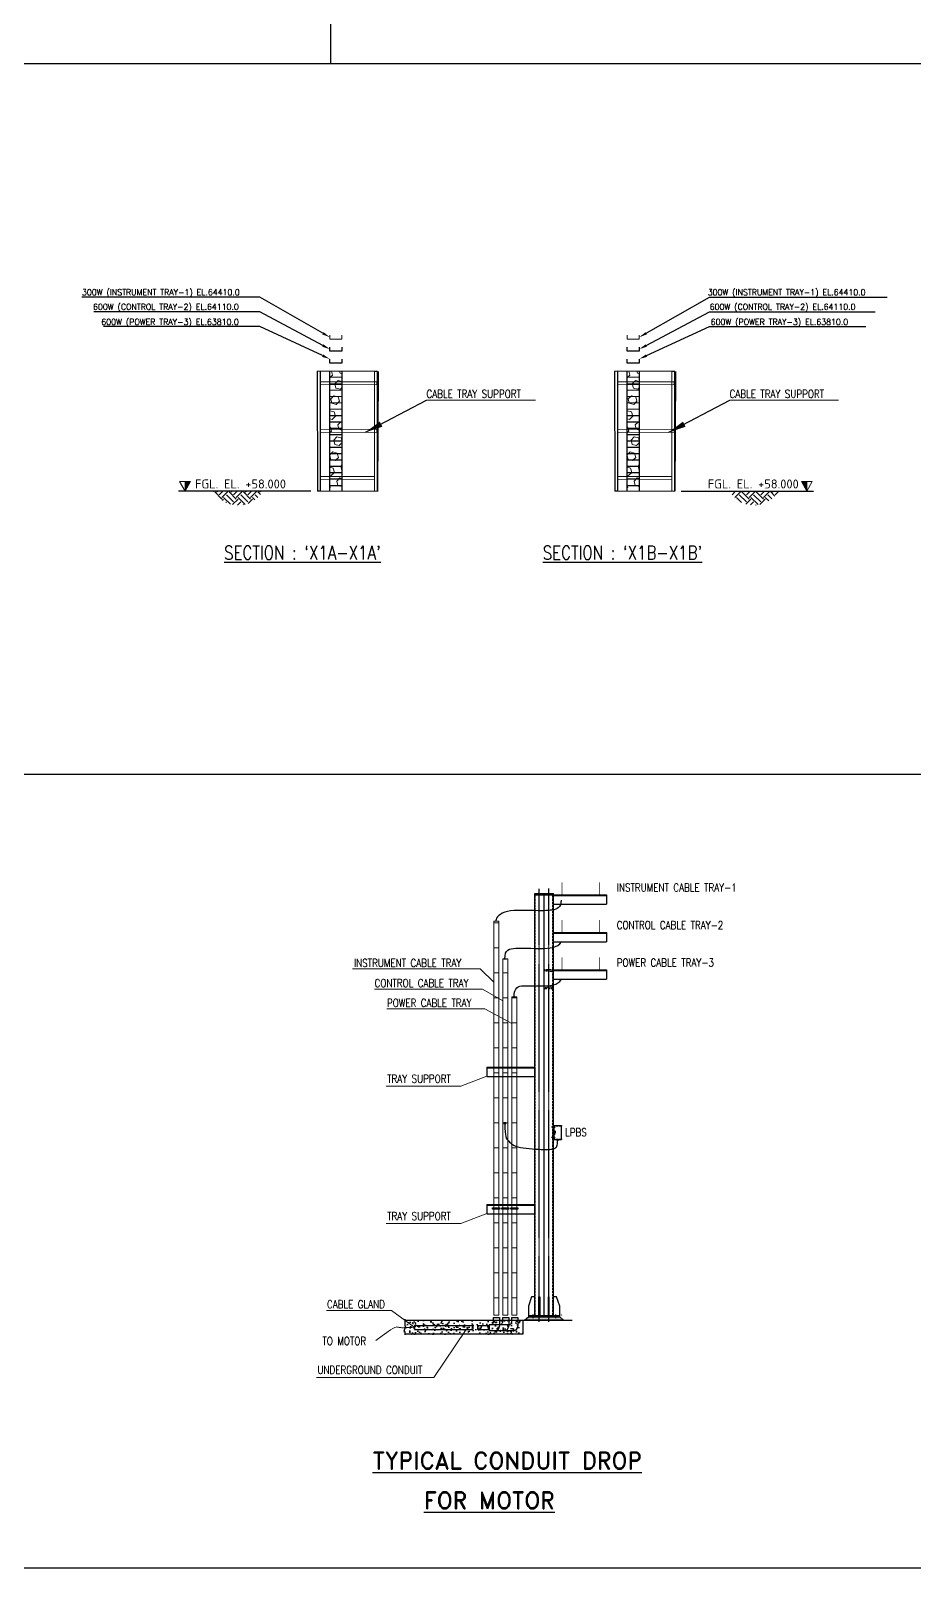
# Model space of a CAD drawing. Header units: inches. Extents: x 8618018 to 8935006, y 2431589 to 2567223.
# Drawn here: x 8889485 to 8911550, y 2453564 to 2491979 of the extents above; entities that cross this region are included whole.
import ezdxf
from ezdxf import colors
from ezdxf.entities.mleader import LeaderData, LeaderLine
from ezdxf.enums import TextEntityAlignment as Align
from ezdxf.math import Vec2, Vec3

# ---------------------------------------------------------------- set-up
doc = ezdxf.new("R2010")
doc.units = ezdxf.units.IN
doc.header["$MEASUREMENT"] = 0
doc.linetypes.add('HIDDEN', pattern=[0.375, 0.25, -0.125])
doc.linetypes.add('MITTE', pattern=[2, 1.25, -0.25, 0.25, -0.25])
for name, color, linetype in [('CCT', 4, 'Continuous'), ('Civil', 252, 'Continuous'), ('COL', 252, 'Continuous'), ('conduit', 1, 'Continuous'), ('ELECT-CABLE-TRENCH', 230, 'Continuous'), ('Insert Plate', 3, 'Continuous'), ('PS_Dim', 252, 'Continuous'), ('PS_Hidden', 252, 'HIDDEN'), ('PS_Mid', 5, 'MITTE'), ('PS_Pos', 252, 'Continuous'), ('PS_Solid', 252, 'Continuous'), ('STR', 252, 'Continuous'), ('STRUCTURE', 252, 'Continuous'), ('TEXT', 252, 'Continuous'), ('TEXT1', 252, 'Continuous')]:
    doc.layers.add(name, color=color, linetype=linetype)
for name, color, linetype, lineweight in [('DIM', 252, 'Continuous', 13), ('ICT', 6, 'Continuous', 13), ('PCT', 2, 'Continuous', 15)]:
    doc.layers.add(name, color=color, linetype=linetype, lineweight=lineweight)
doc.styles.add('ISOCPEUR', font='isocpeur.ttf')
doc.styles.add('r-30', font='romans.shx')
doc.styles.add('ROMANS', font='ROMANS.shx', dxfattribs={"width": 0.8})
doc.styles.add('RS1', font='ROMANS.shx', dxfattribs={"width": 0.8})
doc.styles.get("Standard").update_dxf_attribs({"font": 'arial.ttf'})
doc.styles.add('TIT', font='romand.shx')
doc.dimstyles.new('DIM', dxfattribs={"dimscale": 175, "dimtxt": 2.5, "dimasz": 2.5, "dimexe": 0.875, "dimexo": 0.875, "dimgap": 1, "dimtad": 1, "dimdec": 0, "dimzin": 9, "dimdsep": 46, "dimtxsty": 'ISOCPEUR', "dimblk": 'OBLIQUE', "dimcen": 0.09, "dimclrd": 256, "dimclre": 256, "dimclrt": 252, "dimadec": 0, "dimazin": 0, "dimtfac": 1, "dimtdec": 0, "dimtmove": 0, "dimatfit": 3, "dimfxl": 1, "dimtfill": 1, "dimtolj": 1, "dimtzin": 0, "dimarcsym": 0})
pattern_1 = [(0, (9205886.8, 2546502.3), (4e-14, 158.75), [])]
pattern_2 = [(0, (9213313.7, 2546502.3), (4e-14, 158.75), [])]

# ---------------------------------------------------------------- blocks, each defined once
blk = doc.blocks.new('*X57', base_point=(-112, 1083, -37))
at = {"layer": 'PS_Solid', "color": 7, "linetype": 'Continuous'}
for p, q in [((-112, 1083), (312, 1083)), ((-112, 1077), (312, 1077)), ((-112, 1008), (312, 1008)), ((312, 1083), (312, 1077)), ((312, 1077), (312, 1008))]:
    blk.add_line(p, q, dxfattribs=at)
blk = doc.blocks.new('*X58', base_point=(-112, 1383, -37))
at = {"layer": 'PS_Solid', "color": 7, "linetype": 'Continuous'}
for p, q in [((-112, 1383), (312, 1383)), ((-112, 1377), (312, 1377)), ((312, 1383), (312, 1377)), ((312, 1377), (312, 1308)), ((-112, 1308), (312, 1308))]:
    blk.add_line(p, q, dxfattribs=at)
blk = doc.blocks.new('*X59', base_point=(-112, 1683, -37))
at = {"layer": 'PS_Solid', "color": 7, "linetype": 'Continuous'}
for p, q in [((-112, 1683), (312, 1683)), ((-112, 1677), (312, 1677)), ((-112, 1608), (312, 1608)), ((312, 1683), (312, 1677)), ((312, 1677), (312, 1608))]:
    blk.add_line(p, q, dxfattribs=at)
blk = doc.blocks.new('*X60', base_point=(-150, -1608, 100))
at = {"layer": 'PS_Solid', "color": 7, "linetype": 'Continuous'}
for p, q in [((-147, -1533), (-153, -1533)), ((-153, -1608), (-153, -1533)), ((-147, -1608), (-147, -1533)), ((-147, -1608), (-153, -1608)), ((-153, -1682), (-153, -1608)), ((-147, -1682), (-153, -1682)), ((-147, -1682), (-147, -1608))]:
    blk.add_line(p, q, dxfattribs=at)
blk = doc.blocks.new('*X61', base_point=(-112, -1682, 0))
at = {"layer": 'PS_Hidden', "color": 2, "linetype": 'HIDDEN'}
blk.add_line((-118, -1682), (-118, 1683), dxfattribs=at)
at = {"layer": 'PS_Mid', "color": 5, "linetype": 'MITTE'}
blk.add_line((-150, -1732), (-150, 1733), dxfattribs=at)
at = {"layer": 'PS_Solid', "color": 7, "linetype": 'Continuous'}
for p, q in [((-187, 1683), (-112, 1683)), ((-187, -1682), (-187, 1683)), ((-112, -161), (-112, 1683)), ((-112, -1682), (-112, -275))]:
    blk.add_line(p, q, dxfattribs=at)
blk = doc.blocks.new('*X62', base_point=(-187, 1693, 0))
at = {"layer": 'PS_Solid', "color": 7, "linetype": 'Continuous'}
for p, q in [((-262, 1693), (-112, 1693)), ((-262, 1683), (-262, 1693)), ((-262, 1683), (-112, 1683)), ((-112, 1683), (-112, 1693))]:
    blk.add_line(p, q, dxfattribs=at)
blk = doc.blocks.new('*X63', base_point=(-112, 1082, -75))
at = {"layer": 'PS_Hidden', "color": 2, "linetype": 'HIDDEN'}
for p, q in [((-112, 1082), (-187, 1082)), ((-185, 1077), (-127, 1071)), ((-187, 932), (-112, 932)), ((-127, 944), (-185, 938))]:
    blk.add_line(p, q, dxfattribs=at)
for centre, radius, start, end in [((-185, 1079), 2.4, 180, 264.2894), ((-128, 1061), 10, 0, 84.2894), ((-185, 936), 2.4, 95.7106, 180), ((-128, 954), 10, 275.7106, 360)]:
    blk.add_arc(centre, radius, start, end, dxfattribs=at)
blk = doc.blocks.new('*X64', base_point=(-287, -1608, 0))
at = {"layer": 'PS_Solid', "color": 7, "linetype": 'Continuous'}
for p, q in [((-287, -1533), (-312, -1608)), ((-262, -1533), (-287, -1533)), ((-312, -1608), (-312, -1682))]:
    blk.add_line(p, q, dxfattribs=at)
blk = doc.blocks.new('*X65', base_point=(-112, -218, 125))
at = {"layer": 'PS_Hidden', "color": 2, "linetype": 'HIDDEN'}
for p, q in [((-118, -173), (-112, -173)), ((-118, -179), (-112, -179)), ((-118, -256), (-112, -256)), ((-118, -262), (-112, -262))]:
    blk.add_line(p, q, dxfattribs=at)
at = {"layer": 'PS_Solid', "color": 7, "linetype": 'Continuous'}
for p, q in [((-118, -168), (-118, -268)), ((-118, -168), (-112, -168)), ((-112, -168), (-112, -268)), ((-118, -268), (-112, -268))]:
    blk.add_line(p, q, dxfattribs=at)
blk = doc.blocks.new('*X66', base_point=(-187, -1682, -125))
at = {"layer": 'PS_Hidden', "color": 2, "linetype": 'HIDDEN'}
for p, q in [((-287, -1692), (-287, -1682)), ((-268, -1692), (-268, -1682)), ((-107, -1692), (-107, -1682)), ((-88, -1692), (-88, -1682))]:
    blk.add_line(p, q, dxfattribs=at)
at = {"layer": 'PS_Solid', "color": 7, "linetype": 'Continuous'}
for p, q in [((-312, -1682), (-312, -1692)), ((-62, -1682), (-312, -1682)), ((-312, -1692), (-62, -1692)), ((-62, -1692), (-62, -1682))]:
    blk.add_line(p, q, dxfattribs=at)
blk = doc.blocks.new('*X67', base_point=(-87, -1608, 0))
at = {"layer": 'PS_Solid', "color": 7, "linetype": 'Continuous'}
for p, q in [((-87, -1533), (-112, -1533)), ((-62, -1608), (-87, -1533)), ((-62, -1682), (-62, -1608))]:
    blk.add_line(p, q, dxfattribs=at)
blk = doc.blocks.new('*X68', base_point=(-225, -1608, 100))
at = {"layer": 'PS_Solid', "color": 7, "linetype": 'Continuous'}
for p, q in [((-228, -1608), (-228, -1533)), ((-228, -1533), (-222, -1533)), ((-222, -1533), (-222, -1608)), ((-228, -1608), (-222, -1608)), ((-228, -1682), (-228, -1608)), ((-228, -1682), (-222, -1682)), ((-222, -1608), (-222, -1682))]:
    blk.add_line(p, q, dxfattribs=at)
blk = doc.blocks.new('*X69', base_point=(-108, -218, 125))
at = {"layer": 'PS_Hidden', "color": 2, "linetype": 'HIDDEN'}
for p, q in [((-108, -173), (-112, -173)), ((-108, -179), (-112, -179)), ((-108, -256), (-112, -256)), ((-108, -262), (-112, -262))]:
    blk.add_line(p, q, dxfattribs=at)
at = {"layer": 'PS_Solid', "color": 7, "linetype": 'Continuous'}
for p, q in [((-112, -161), (-108, -161)), ((-112, -167), (-112, -161)), ((-112, -168), (-112, -167)), ((-108, -167), (-108, -161)), ((-108, -167), (-108, -269)), ((-112, -269), (-112, -268)), ((-112, -275), (-112, -269)), ((-112, -275), (-108, -275)), ((-108, -275), (-108, -269))]:
    blk.add_line(p, q, dxfattribs=at)
blk = doc.blocks.new('*X70', base_point=(-262, -1682, 0))
at = {"layer": 'PS_Hidden', "color": 2, "linetype": 'HIDDEN'}
blk.add_line((-257, -1682), (-257, 1682), dxfattribs=at)
at = {"layer": 'PS_Mid', "color": 5, "linetype": 'MITTE'}
blk.add_line((-225, -1732), (-225, 1732), dxfattribs=at)
at = {"layer": 'PS_Solid', "color": 7, "linetype": 'Continuous'}
for p, q in [((-262, 1682), (-187, 1682)), ((-262, -1682), (-262, 1682)), ((-187, -1682), (-187, 1682))]:
    blk.add_line(p, q, dxfattribs=at)
blk = doc.blocks.new('*X71')
at = {"layer": 'PS_Hidden', "color": 2, "linetype": 'HIDDEN'}
for p, q in [((-108, -164), (-48, -164)), ((-108, -205), (-98, -205)), ((-108, -208), (-98, -208)), ((-108, -228), (-98, -228)), ((-108, -230), (-98, -230)), ((-98, -208), (-98, -205)), ((-98, -208), (-98, -227)), ((-98, -230), (-98, -227)), ((-108, -272), (-48, -272))]:
    blk.add_line(p, q, dxfattribs=at)
at = {"layer": 'PS_Mid', "color": 5, "linetype": 'MITTE'}
for p, q in [((-102, -176), (-128, -176)), ((-102, -176), (-128, -176)), ((-122, -176), (-98, -176)), ((-122, -176), (-98, -176)), ((-102, -259), (-128, -259)), ((-102, -259), (-128, -259)), ((-122, -259), (-98, -259)), ((-122, -259), (-98, -259)), ((-277, -1672), (-277, -1702)), ((-277, -1672), (-277, -1702)), ((-97, -1672), (-97, -1702)), ((-97, -1672), (-97, -1702))]:
    blk.add_line(p, q, dxfattribs=at)
at = {"layer": 'PS_Solid', "color": 7, "linetype": 'Continuous'}
for p, q in [((-108, -161), (-48, -161)), ((-108, -161), (-108, -167)), ((-108, -269), (-108, -167)), ((-48, -161), (-48, -167)), ((-48, -269), (-48, -167)), ((-108, -269), (-108, -275)), ((-108, -275), (-48, -275)), ((-48, -269), (-48, -275))]:
    blk.add_line(p, q, dxfattribs=at)
blk = doc.blocks.new('_Oblique')
at = {"color": 0, "linetype": 'ByBlock', "lineweight": -2}
blk.add_line((-0.5, -0.5), (0.5, 0.5), dxfattribs=at)
blk = doc.blocks.new('LVL')
at = {"layer": 'DIM'}
blk.add_line((0, 0), (0, 106), dxfattribs=at)
blk.add_lwpolyline([(61, 106), (-61, 106), (0, 0)], close=True, dxfattribs=at)
at = {"layer": 'TEXT', "color": 13}
blk.add_solid([(0, 106), (0, 0), (0, 106), (61, 106)], dxfattribs=at)
at = {"layer": 'COL', "style": 'ROMANS'}
blk.add_attdef('LVL', (62, 103), '', height=60, dxfattribs=at)

msp = doc.modelspace()

# ---------------------------------------------------------------- hatches: boundary and pattern name
at = {"layer": 'CCT', "linetype": 'Continuous', "ltscale": 0.5}
h = msp.add_hatch(dxfattribs=at)
h.set_pattern_fill('ANSI31', color=256, scale=50, angle=315, style=0)
h.set_pattern_definition(pattern_1)
h.paths.add_polyline_path([(8897255.4, 2480477.2), (8897255.4, 2482477.2), (8896955.4, 2482477.2), (8896955.4, 2480477.2)])
h = msp.add_hatch(dxfattribs=at)
h.set_pattern_fill('ANSI31', color=256, scale=50, angle=315, style=0)
h.set_pattern_definition(pattern_2)
h.paths.add_polyline_path([(8904682.3, 2480477.2), (8904682.3, 2482477.2), (8904382.3, 2482477.2), (8904382.3, 2480477.2)])
at = {"layer": 'CCT', "lineweight": 0}
h = msp.add_hatch(dxfattribs=at)
h.set_pattern_fill('ANSI31', color=4, scale=5000, angle=135, style=0)
h.set_pattern_definition([(180, (64839165.74, -22317181.7), (-1e-13, -625), [])])
h.paths.add_polyline_path([(8901398.5, 2468792.5), (8901273.5, 2468792.5), (8901273.5, 2460139.3), (8901398.5, 2460139.3)])
at = {"layer": 'Civil', "linetype": 'ByBlock'}
h = msp.add_hatch(dxfattribs=at)
h.set_pattern_fill('EARTH', color=1, scale=40, angle=45, style=0)
h.set_pattern_definition([(45, (8708905.3, 2098120.2), (2e-14, 359.21024), [254, -254]), (45, (8708837.96, 2098187.55), (2e-14, 359.21024), [254, -254]), (45, (8708770.6, 2098254.9), (2e-14, 359.21024), [254, -254]), (135, (8708770.6, 2098299.8), (-359.21024, 2e-14), [254, -254]), (135, (8708837.96, 2098367.15), (-359.21024, 2e-14), [254, -254]), (135, (8708905.3, 2098434.5), (-359.21024, 2e-14), [254, -254])])
edge = h.paths.add_edge_path()
edge.add_line((8895283, 2480477.2), (8894047.6, 2480477.2))
edge.add_arc((8894665.3, 2480843.6), 718.2, 210.67853, 329.32147)
h = msp.add_hatch(dxfattribs=at)
h.set_pattern_fill('EARTH', color=1, scale=40, angle=45, style=0)
h.set_pattern_definition([(45, (8716326.18, 2098120.2), (2e-14, 359.21024), [254, -254]), (45, (8716258.83, 2098187.55), (2e-14, 359.21024), [254, -254]), (45, (8716191.47, 2098254.9), (2e-14, 359.21024), [254, -254]), (135, (8716191.47, 2098299.8), (-359.21024, 2e-14), [254, -254]), (135, (8716258.83, 2098367.15), (-359.21024, 2e-14), [254, -254]), (135, (8716326.18, 2098434.5), (-359.21024, 2e-14), [254, -254])])
edge = h.paths.add_edge_path()
edge.add_line((8906924.9, 2480477.2), (8908160.3, 2480477.2))
edge.add_arc((8907542.6, 2480843.6), 718.2, 210.67853, 329.32147, ccw=False)
at = {"layer": 'ELECT-CABLE-TRENCH'}
h = msp.add_hatch(dxfattribs=at)
h.set_pattern_fill('AR-CONC', color=252, scale=1.5, style=0)
h.set_pattern_definition([(50, (22386.25, 792.9), (273.2770035, -23.9086283), [28.575, -314.325]), (355, (22386.25, 792.9), (-52.865132, 286.585268), [22.86, -251.460876]), (100.4514447, (22409.02, 790.9), (220.411871, 262.676628), [24.285013, -267.135367]), (46.1842, (22386.25, 869.1), (406.618561, -63.063492), [42.8625, -471.4875]), (96.6355576, (22420.13, 863.84), (356.106201, 371.139187), [36.427535, -400.703412]), (351.184151, (22386.25, 869.1), (356.106201, 371.139187), [34.28995, -377.189598]), (21, (22424.35, 850.04), (227.421587, -153.3977973), [28.575, -314.325]), (326, (22424.35, 850.04), (92.7030425, 276.281949), [22.86, -251.46]), (71.451445, (22443.3, 837.26), (320.124629, 122.884153), [24.285013, -267.134906]), (37.5, (22386.25, 792.895), (4.6329049, 126.8325583), [0, -248.412, 0, -255.27, 0, -252.4125]), (7.5, (22386.25, 792.9), (100.2294938, 150.2708622), [0, -145.542, 0, -242.697, 0, -96.2025]), (327.5, (22301.28, 792.9), (203.3858928, -8.593116), [0, -95.25, 0, -297.18, 0, -394.335]), (317.5, (22263.18, 792.9), (222.193772, 38.1397365), [0, -123.825, 0, -197.358, 0, -280.035])])
edge = h.paths.add_edge_path()
edge.add_line((8901771.4, 2459763.8), (8898824.3, 2459763.8))
edge.add_line((8898824.3, 2459763.8), (8898824.3, 2459409.2))
edge.add_line((8898824.3, 2459409.2), (8901771.4, 2459409.2))
edge.add_arc((8901887.3, 2459586.5), 211.8, 123.18643, 236.81357, ccw=False)
at = {"layer": 'ICT'}
h = msp.add_hatch(dxfattribs=at)
h.set_pattern_fill('HEX', color=256, scale=900, angle=45, style=0)
h.set_pattern_definition([(45, (7650590.6, 2724459.4), (-137.783798, 137.783798), [112.5, -225]), (165, (7650590.6, 2724459.4), (-50.43237, -188.216168), [112.5, -225]), (105, (7650670.15, 2724538.95), (-188.216168, -50.43237), [112.5, -225])])
h.paths.add_polyline_path([(8897255.4, 2480477.2), (8897255.4, 2483477.2), (8896955.4, 2483477.2), (8896955.7, 2480477.2)])
h = msp.add_hatch(dxfattribs=at)
h.set_pattern_fill('HEX', color=256, scale=900, angle=45, style=0)
h.set_pattern_definition([(45, (7658017.5, 2724459.4), (-137.783798, 137.783798), [112.5, -225]), (165, (7658017.5, 2724459.4), (-50.43237, -188.216168), [112.5, -225]), (105, (7658097.05, 2724538.95), (-188.216168, -50.43237), [112.5, -225])])
h.paths.add_polyline_path([(8904682.3, 2480477.2), (8904682.3, 2483477.2), (8904382.3, 2483477.2), (8904382.6, 2480477.2)])
at = {"layer": 'ICT', "lineweight": 0}
h = msp.add_hatch(dxfattribs=at)
h.set_pattern_fill('ANSI31', color=6, scale=5000, angle=135, style=0)
h.set_pattern_definition([(180, (64838938.7, -22317181.7), (-1e-13, -625), [])])
h.paths.add_polyline_path([(8901171.4, 2469730), (8901046.4, 2469730), (8901046.4, 2460139.3), (8901171.4, 2460139.3)])
at = {"layer": 'PCT', "ltscale": 0.5}
h = msp.add_hatch(dxfattribs=at)
h.set_pattern_fill('ANSI31', color=256, scale=50, angle=315, style=0)
h.set_pattern_definition(pattern_1)
h.paths.add_polyline_path([(8897255.4, 2480477.2), (8897255.4, 2483477.2), (8896955.4, 2483477.2), (8896955.4, 2480477.2)])
h = msp.add_hatch(dxfattribs=at)
h.set_pattern_fill('ANSI31', color=256, scale=50, angle=315, style=0)
h.set_pattern_definition(pattern_2)
h.paths.add_polyline_path([(8904682.3, 2480477.2), (8904682.3, 2483477.2), (8904382.3, 2483477.2), (8904382.3, 2480477.2)])
at = {"layer": 'PCT'}
h = msp.add_hatch(dxfattribs=at)
h.set_pattern_fill('ANSI31', color=256, scale=5000, angle=135, style=0)
h.set_pattern_definition([(180, (64839392.8, -22317181.7), (-1e-13, -625), [])])
h.paths.add_polyline_path([(8901625.5, 2467839.7), (8901500.5, 2467839.7), (8901500.5, 2460139.3), (8901625.5, 2460139.3)])
at = {"layer": 'PS_Dim', "ltscale": 0.5}
h = msp.add_hatch(color=8, dxfattribs=at)
h.dxf.hatch_style = 1
h.paths.add_polyline_path([(8902793.2, 2459763.8), (8902695.6, 2459842.7), (8901914.3, 2459842.7), (8901816.7, 2459763.8)])

# ---------------------------------------------------------------- linework, layer by layer
for p, q in [((8896967.8, 2511476.7), (8896967.8, 2491153.9)), ((8934161.6, 2491153.9, 34), (8793889.1, 2491153.9, 34)), ((8934161.6, 2473396.3, 34), (8867534.3, 2473396.3)), ((8934161.6, 2453563.9, 11.2), (8867534.3, 2453563.9))]:
    msp.add_line(p, q)
at = {"color": 240, "ltscale": 0.5}
for p, q in [((8896477.8, 2480477.2, 34), (8894565.4, 2480477.2, 34)), ((8905730.1, 2480477.2, 34), (8907642.5, 2480477.2, 34)), ((8905730.1, 2480477.2, 34), (8907642.5, 2480477.2, 34))]:
    msp.add_line(p, q, dxfattribs=at)
at = {"color": 7}
for p, q in [((8898824.3, 2459787.2, -34), (8898824.3, 2459617.4, -34)), ((8898824.3, 2459763.8, -34), (8901771.4, 2459763.8, -34)), ((8901771.4, 2459763.8, -34), (8901771.4, 2459685.3, -34)), ((8898847.6, 2459617.4, -34), (8898800.9, 2459481, -34)), ((8898800.9, 2459481, -34), (8898824.3, 2459481, -34)), ((8898824.3, 2459617.4, -34), (8898847.6, 2459617.4, -34)), ((8898824.3, 2459481, -34), (8898824.3, 2459392.6, -34)), ((8901771.4, 2459409.2, -34), (8898824.3, 2459409.2, -34)), ((8901771.4, 2459685.3, -34), (8901771.4, 2459409.2, -34)), ((8901771.4, 2459685.3, -34), (8901771.4, 2459685.3, -34))]:
    msp.add_line(p, q, dxfattribs=at)
at = {"linetype": 'Continuous', "extrusion": (1, 0, 0), "elevation": 8902305}
msp.add_lwpolyline([(2459858.4, -34), (2459858.4, -34)], dxfattribs=at)
at = {"layer": 'CCT', "linetype": 'Continuous', "ltscale": 0.5}
for p, q in [((8896955.4, 2480477.2, 34), (8896955.4, 2483477.2, 34)), ((8904382.3, 2480477.2, 34), (8904382.3, 2483477.2, 34))]:
    msp.add_line(p, q, dxfattribs=at)
at = {"layer": 'CCT'}
for p, q in [((8897255.4, 2483477.2, 34), (8897255.4, 2480477.2, 34)), ((8904682.3, 2483477.2, 34), (8904682.3, 2480477.2, 34))]:
    msp.add_line(p, q, dxfattribs=at)
at = {"layer": 'CCT', "color": 4, "lineweight": 0}
for p, q in [((8901273.5, 2459890, -34), (8901273.5, 2468792.5, -34)), ((8901398.5, 2459890, -34), (8901398.5, 2468792.5, -34)), ((8898068.7, 2468033.4, -34), (8900765.4, 2468033.4, -34)), ((8901273.5, 2467743.3, -34), (8900770, 2468032.2, -34))]:
    msp.add_line(p, q, dxfattribs=at)
at = {"layer": 'CCT', "color": 4, "lineweight": 30, "ltscale": 0.5, "elevation": 34}
for points in [[(8897255.4, 2484072.2), (8897255.4, 2483972.2), (8896955.4, 2483972.2), (8896955.4, 2484072.2)], [(8904682.3, 2484072.2), (8904682.3, 2483972.2), (8904382.3, 2483972.2), (8904382.3, 2484072.2)]]:
    msp.add_lwpolyline(points, dxfattribs=at)
at = {"layer": 'CCT', "color": 4, "lineweight": 0, "const_width": 15.6, "elevation": -34}
msp.add_lwpolyline([(8902753.8, 2469764.6), (8902753.8, 2469452.1), (8903691.3, 2469452.1), (8903691.3, 2469764.6)], dxfattribs=at)
at = {"layer": 'CCT', "color": 4, "lineweight": 0, "elevation": -34}
for points in [[(8901273.5, 2468792.5), (8901398.5, 2468792.5)], [(8901273.5, 2459890), (8901398.5, 2459890)]]:
    msp.add_lwpolyline(points, dxfattribs=at)
at = {"layer": 'CCT', "color": 4, "lineweight": 0}
msp.add_arc((8900707.6, 2468528.1, -34), 9.38, 45.42385, 90, dxfattribs=at)
at = {"layer": 'CCT', "lineweight": 0}
for centre in [(8900765.4, 2468024.1, -34), (8900823.1, 2467529.4, -34)]:
    msp.add_arc(centre, 9.38, 60.15228, 90, dxfattribs=at)
at = {"layer": 'Civil'}
for p, q in [((8896477.8, 2480477.2, 34), (8893176.3, 2480477.2, 34)), ((8905730.1, 2480477.2, 34), (8909031.6, 2480477.2, 34))]:
    msp.add_line(p, q, dxfattribs=at)
at = {"layer": 'conduit'}
for p, q in [((8901037.8, 2459826.7, -34), (8901037.8, 2459704.3, -34)), ((8901037.8, 2459826.7, -34), (8901194, 2459826.7, -34)), ((8901194, 2459826.7, -34), (8901194, 2459610.6, -34)), ((8901264.8, 2459826.7, -34), (8901264.8, 2459704.3, -34)), ((8901264.8, 2459826.7, -34), (8901421.1, 2459826.7, -34)), ((8901421.1, 2459826.7, -34), (8901421.1, 2459610.6, -34)), ((8901491.9, 2459826.7, -34), (8901491.9, 2459704.3, -34)), ((8901491.9, 2459826.7, -34), (8901648.1, 2459826.7, -34)), ((8901648.1, 2459826.7, -34), (8901648.1, 2459610.6, -34)), ((8899066.6, 2459626.2, -34), (8900525.8, 2459626.2, -34)), ((8899066.6, 2459626.2, -34), (8899066.6, 2459532.5, -34)), ((8899066.6, 2459532.5, -34), (8900525.8, 2459532.5, -34)), ((8900653.3, 2459626.2, -34), (8900936.3, 2459626.2, -34)), ((8900653.3, 2459532.5, -34), (8900936.3, 2459532.5, -34)), ((8900936.3, 2459657.5, -34), (8901445, 2459657.5, -34)), ((8900936.3, 2459657.5, -34), (8900936.3, 2459501.2, -34)), ((8900936.3, 2459501.2, -34), (8901538.7, 2459501.2, -34))]:
    msp.add_line(p, q, dxfattribs=at)
at = {"layer": 'conduit', "elevation": -34}
msp.add_lwpolyline([(8899048.9, 2459597.5), (8899048.9, 2459550.9), (8899066.6, 2459550.9), (8899066.6, 2459597.5)], close=True, dxfattribs=at)
at = {"layer": 'conduit'}
for centre, radius, start, end in [((8900543.4, 2459602.8, -34), 29.3, 126.8699, 233.1301), ((8900508.2, 2459602.8, -34), 29.3, 306.8699, 53.1301), ((8900508.2, 2459555.9, -34), 29.3, 306.8699, 53.1301), ((8900670.9, 2459602.8, -34), 29.3, 126.8699, 233.1301), ((8900670.9, 2459555.9, -34), 29.3, 126.8699, 233.1301), ((8900635.7, 2459602.8, -34), 29.3, 306.8699, 53.1301), ((8900990.9, 2459704.3, -34), 46.9, 270, 0), ((8901084.6, 2459610.6, -34), 109.4, 270, 0), ((8901217.9, 2459704.3, -34), 46.9, 270, 0), ((8901311.7, 2459610.6, -34), 109.4, 270, 0), ((8901445, 2459704.3, -34), 46.9, 270, 0), ((8901538.7, 2459610.6, -34), 109.4, 270, 0)]:
    msp.add_arc(centre, radius, start, end, dxfattribs=at)
at = {"layer": 'ICT', "color": 6, "lineweight": 0}
for p, q in [((8901046.4, 2459890, -34), (8901046.4, 2469730, -34)), ((8901171.4, 2459890, -34), (8901171.4, 2469730, -34)), ((8897517.4, 2468537.4, -34), (8900707.6, 2468537.4, -34)), ((8901046.4, 2468207.4, -34), (8900714.2, 2468534.7, -34))]:
    msp.add_line(p, q, dxfattribs=at)
at = {"layer": 'ICT', "lineweight": 0, "elevation": 34}
for points in [[(8897255.4, 2484371.8), (8897255.4, 2484271.8), (8896955.4, 2484271.8), (8896955.4, 2484371.8)], [(8904682.3, 2484371.8), (8904682.3, 2484271.8), (8904382.3, 2484271.8), (8904382.3, 2484371.8)]]:
    msp.add_lwpolyline(points, dxfattribs=at)
at = {"layer": 'ICT', "elevation": 34}
for points in [[(8896955.4, 2483477.2), (8897255.4, 2483477.2), (8897255.4, 2480477.2), (8896955.4, 2480477.2)], [(8904382.3, 2483477.2), (8904682.3, 2483477.2), (8904682.3, 2480477.2), (8904382.3, 2480477.2)]]:
    msp.add_lwpolyline(points, close=True, dxfattribs=at)
at = {"layer": 'ICT', "color": 6, "lineweight": 0, "const_width": 15.6, "elevation": -34}
msp.add_lwpolyline([(8902753.8, 2470702.1), (8902753.8, 2470389.6), (8903691.3, 2470389.6), (8903691.3, 2470702.1)], dxfattribs=at)
at = {"layer": 'ICT', "color": 6, "lineweight": 0, "elevation": -34}
for points in [[(8901046.4, 2469730), (8901171.4, 2469730)], [(8901046.4, 2459890), (8901171.4, 2459890)]]:
    msp.add_lwpolyline(points, dxfattribs=at)
at = {"layer": 'Insert Plate', "elevation": 34}
for points in [[(8896636, 2483477.3), (8896643.5, 2480477.2)], [(8898143.5, 2483469.7), (8896643.5, 2483477.2)], [(8898158.5, 2483469.6), (8898143.5, 2480469.7)], [(8904062.9, 2483477.3), (8904070.4, 2480477.2)], [(8905570.4, 2483469.7), (8904070.4, 2483477.2)], [(8905585.4, 2483469.6), (8905570.5, 2480477.2)]]:
    msp.add_lwpolyline(points, dxfattribs=at)
at = {"layer": 'PCT'}
for p, q in [((8896955.4, 2480477.2, 34), (8896955.4, 2483477.2, 34)), ((8896955.4, 2480477.2, 34), (8896955.4, 2483477.2, 34)), ((8904382.3, 2480477.2, 34), (8904382.3, 2483477.2, 34)), ((8904382.3, 2480477.2, 34), (8904382.3, 2483477.2, 34)), ((8901737.7, 2482748.4), (8899370.3, 2482748.4)), ((8899370.3, 2482748.4), (8902088.6, 2482748.4)), ((8909309.1, 2482747.6), (8906941.7, 2482747.6)), ((8906941.7, 2482747.6), (8909660, 2482747.6)), ((8901500.5, 2459890, -34), (8901500.5, 2467839.7, -34)), ((8901625.5, 2459890, -34), (8901625.5, 2467839.7, -34)), ((8898377.5, 2467538.8, -34), (8900823.1, 2467538.8, -34)), ((8901500.5, 2467178.5, -34), (8900827.8, 2467537.6, -34)), ((8896870.7, 2460006.2, -34), (8898498, 2460006.2, -34)), ((8899048.9, 2459597.5, -34), (8898498, 2460006.2, -34)), ((8899548.2, 2458328.1, -34), (8900358.5, 2459532.5, -34)), ((8896625.7, 2458328.1, -34), (8899548.2, 2458328.1, -34))]:
    msp.add_line(p, q, dxfattribs=at)
at = {"layer": 'PCT', "color": 2}
for p, q in [((8896643.5, 2480477.2, 34), (8898143.5, 2480477.2, 34)), ((8904070.4, 2480477.2, 34), (8905570.4, 2480477.2, 34))]:
    msp.add_line(p, q, dxfattribs=at)
at = {"layer": 'PCT', "color": 2, "lineweight": 30, "ltscale": 0.5, "elevation": 34}
for points in [[(8897255.4, 2483777.2), (8897255.4, 2483677.2), (8896955.4, 2483677.2), (8896955.4, 2483777.2)], [(8904682.3, 2483777.2), (8904682.3, 2483677.2), (8904382.3, 2483677.2), (8904382.3, 2483777.2)]]:
    msp.add_lwpolyline(points, dxfattribs=at)
at = {"layer": 'PCT'}
for points, elevation in [([(8896955.4, 2480477.2), (8896955.4, 2483477.2)], 34), ([(8897255.4, 2483477.2), (8897255.4, 2480477.2)], 34), ([(8904382.3, 2480477.2), (8904382.3, 2483477.2)], 34), ([(8904682.3, 2483477.2), (8904682.3, 2480477.2)], 34), ([(8901500.5, 2467839.7), (8901625.5, 2467839.7)], -34), ([(8901500.5, 2459890), (8901625.5, 2459890)], -34)]:
    msp.add_lwpolyline(points, dxfattribs=dict(at, elevation=elevation))
msp.add_lwpolyline([(8899048.9, 2459584.6), (8899003.1, 2459583.1), (8898960.8, 2459581.4), (8898921.7, 2459579.7), (8898885.9, 2459578.1), (8898853.2, 2459576.6), (8898823.4, 2459575.4), (8898796.5, 2459574.7), (8898772.5, 2459574.5), (8898751, 2459574.8), (8898731.9, 2459575.8), (8898714.6, 2459577.3), (8898698.8, 2459579.2), (8898684.1, 2459581.5), (8898670.1, 2459584.2), (8898656.4, 2459587), (8898642.6, 2459590.1), (8898627.5, 2459592.5), (8898607.2, 2459590.9), (8898576.7, 2459580.8), (8898531.4, 2459558.3), (8898466.3, 2459518.9), (8898376.7, 2459458.4), (8898257.8, 2459372.7), (8898104.7, 2459257.5)], dxfattribs=at)
at = {"layer": 'PS_Dim', "color": 8, "ltscale": 0.5}
msp.add_line((8901771.4, 2459763.8, -34), (8903010.9, 2459763.8, -34), dxfattribs=at)
at = {"layer": 'PS_Dim', "color": 8, "ltscale": 0.5, "elevation": -34}
msp.add_lwpolyline([(8902793.2, 2459763.8), (8901816.7, 2459763.8), (8901914.3, 2459842.7), (8902695.6, 2459842.7)], close=True, dxfattribs=at)
at = {"layer": 'PS_Pos', "color": 4, "linetype": 'Continuous', "extrusion": (0.721014, 0.692921, 0), "elevation": 8123507.3}
msp.add_lwpolyline([(-4395261.2, -34), (-4395278.7, -34)], dxfattribs=at)
at = {"layer": 'PS_Solid', "color": 7, "linetype": 'Continuous'}
for p, q in [((8900876.8, 2466083.5, -34), (8902070.6, 2466083.5, -34)), ((8900876.8, 2466083.5, -34), (8900876.8, 2465849.1, -34)), ((8900876.8, 2466064.7, -34), (8902070.6, 2466064.7, -34)), ((8902070.6, 2466083.5, -34), (8902070.6, 2466064.7, -34)), ((8902070.6, 2466064.7, -34), (8902070.6, 2465849.1, -34)), ((8900876.8, 2465849.1, -34), (8902070.6, 2465849.1, -34)), ((8900876.8, 2462651.7, -34), (8902070.6, 2462651.7, -34)), ((8900876.8, 2462651.7, -34), (8900876.8, 2462417.3, -34)), ((8900876.8, 2462632.9, -34), (8902070.6, 2462632.9, -34)), ((8902070.6, 2462651.7, -34), (8902070.6, 2462632.9, -34)), ((8902070.6, 2462632.9, -34), (8902070.6, 2462417.3, -34)), ((8900876.8, 2462417.3, -34), (8902070.6, 2462417.3, -34))]:
    msp.add_line(p, q, dxfattribs=at)
at = {"layer": 'PS_Solid', "color": 7, "linetype": 'Continuous', "elevation": -34}
for points in [[(8901020.5, 2462567.1), (8901198.1, 2462567.1), (8901198.1, 2462533.8), (8901020.5, 2462533.8)], [(8901247.6, 2462567.1), (8901425.2, 2462567.1), (8901425.2, 2462533.8), (8901247.6, 2462533.8)], [(8901474.6, 2462567.1), (8901652.2, 2462567.1), (8901652.2, 2462533.8), (8901474.6, 2462533.8)]]:
    msp.add_lwpolyline(points, close=True, dxfattribs=at)
at = {"layer": 'STR', "lineweight": 0}
for p, q in [((8896643.5, 2480484.7, 34), (8896643.5, 2483477.2, 34)), ((8896643.5, 2483477.2, 34), (8896681, 2483477.2, 34)), ((8896718.5, 2483477.2, 34), (8896681, 2483477.2, 34)), ((8896712.5, 2480484.7, 34), (8896712.5, 2483477.2, 34)), ((8896718.5, 2483215.8, 34), (8896718.3, 2483178.3, 34)), ((8896718.5, 2480484.7, 34), (8896718.5, 2483477.2, 34)), ((8896718.5, 2483215.8, 34), (8898131.1, 2483208.3, 34)), ((8896718.5, 2483209.8, 34), (8898131, 2483202.3, 34)), ((8898068.5, 2480477.2, 34), (8898068.5, 2483469.7, 34)), ((8898068.5, 2483469.7, 34), (8898106, 2483469.7, 34)), ((8898143.5, 2483469.7, 34), (8898106, 2483469.7, 34)), ((8898131.1, 2483208.3, 34), (8898130.9, 2483170.8, 34)), ((8898137.5, 2480477.2, 34), (8898137.5, 2483469.7, 34)), ((8898143.5, 2480477.2, 34), (8898143.5, 2483469.7, 34)), ((8904070.4, 2480484.7, 34), (8904070.4, 2483477.2, 34)), ((8904070.4, 2483477.2, 34), (8904107.9, 2483477.2, 34)), ((8904145.4, 2483477.2, 34), (8904107.9, 2483477.2, 34)), ((8904139.4, 2480484.7, 34), (8904139.4, 2483477.2, 34)), ((8904145.4, 2483215.8, 34), (8904145.2, 2483178.3, 34)), ((8904145.4, 2480484.7, 34), (8904145.4, 2483477.2, 34)), ((8904145.4, 2483215.8, 34), (8905558, 2483208.3, 34)), ((8904145.4, 2483209.8, 34), (8905557.9, 2483202.3, 34)), ((8905495.4, 2480477.2, 34), (8905495.4, 2483469.7, 34)), ((8905495.4, 2483469.7, 34), (8905532.9, 2483469.7, 34)), ((8905570.4, 2483469.7, 34), (8905532.9, 2483469.7, 34)), ((8905558, 2483208.3, 34), (8905557.8, 2483170.8, 34)), ((8905564.4, 2480477.2, 34), (8905564.4, 2483469.7, 34)), ((8905570.4, 2480477.2, 34), (8905570.4, 2483469.7, 34)), ((8896718.1, 2483140.8, 34), (8896718.3, 2483178.3, 34)), ((8896718.1, 2483140.8, 34), (8898130.7, 2483133.3, 34)), ((8898130.7, 2483133.3, 34), (8898130.9, 2483170.8, 34)), ((8904145, 2483140.8, 34), (8904145.2, 2483178.3, 34)), ((8904145, 2483140.8, 34), (8905557.6, 2483133.3, 34)), ((8905557.6, 2483133.3, 34), (8905557.8, 2483170.8, 34)), ((8896718.1, 2481952.8, 34), (8896718.3, 2481990.3, 34)), ((8896718.1, 2481952.8, 34), (8898130.7, 2481945.4, 34)), ((8896718.5, 2482027.8, 34), (8896718.3, 2481990.3, 34)), ((8896718.5, 2482027.8, 34), (8898131.1, 2482020.4, 34)), ((8896718.5, 2482021.8, 34), (8898131, 2482014.4, 34)), ((8898130.7, 2481945.4, 34), (8898130.9, 2481982.9, 34)), ((8898131.1, 2482020.4, 34), (8898130.9, 2481982.9, 34)), ((8904145, 2481952.8, 34), (8904145.2, 2481990.3, 34)), ((8904145, 2481952.8, 34), (8905557.6, 2481945.4, 34)), ((8904145.4, 2482027.8, 34), (8904145.2, 2481990.3, 34)), ((8904145.4, 2482027.8, 34), (8905558, 2482020.4, 34)), ((8904145.4, 2482021.8, 34), (8905557.9, 2482014.4, 34)), ((8905557.6, 2481945.4, 34), (8905557.8, 2481982.9, 34)), ((8905558, 2482020.4, 34), (8905557.8, 2481982.9, 34)), ((8896718.1, 2480777.2, 34), (8896718.3, 2480814.7, 34)), ((8896718.1, 2480777.2, 34), (8898068.1, 2480769.7, 34)), ((8896718.5, 2480852.2, 34), (8896718.3, 2480814.7, 34)), ((8896718.5, 2480852.2, 34), (8898068.5, 2480844.7, 34)), ((8896718.5, 2480846.2, 34), (8898068.5, 2480838.7, 34)), ((8898068.1, 2480769.7, 34), (8898068.3, 2480807.2, 34)), ((8898068.5, 2480844.7, 34), (8898068.3, 2480807.2, 34)), ((8904145, 2480777.2, 34), (8904145.2, 2480814.7, 34)), ((8904145, 2480777.2, 34), (8905495, 2480769.7, 34)), ((8904145.4, 2480852.2, 34), (8904145.2, 2480814.7, 34)), ((8904145.4, 2480852.2, 34), (8905495.4, 2480844.7, 34)), ((8904145.4, 2480846.2, 34), (8905495.4, 2480838.7, 34)), ((8905495, 2480769.7, 34), (8905495.2, 2480807.2, 34)), ((8905495.4, 2480844.7, 34), (8905495.2, 2480807.2, 34)), ((8896643.5, 2480484.7, 34), (8896681, 2480484.7, 34)), ((8896718.5, 2480484.7, 34), (8896681, 2480484.7, 34)), ((8898068.5, 2480477.2, 34), (8898106, 2480477.2, 34)), ((8898143.5, 2480477.2, 34), (8898106, 2480477.2, 34)), ((8904070.4, 2480484.7, 34), (8904107.9, 2480484.7, 34)), ((8904145.4, 2480484.7, 34), (8904107.9, 2480484.7, 34)), ((8905495.4, 2480477.2, 34), (8905532.9, 2480477.2, 34)), ((8905570.4, 2480477.2, 34), (8905532.9, 2480477.2, 34))]:
    msp.add_line(p, q, dxfattribs=at)
at = {"layer": 'STRUCTURE'}
for p, q in [((8901273.5, 2468792.5, -34), (8901367.2, 2468792.5, -34)), ((8901273.5, 2464694.4, -34), (8901367.2, 2464694.4, -34))]:
    msp.add_line(p, q, dxfattribs=at)
for points in [[(8902729.6, 2470260.5), (8902725.2, 2470194.8), (8902712.7, 2470142), (8902692.8, 2470100.7), (8902666.3, 2470069.2), (8902633.9, 2470045.9), (8902596.3, 2470029.1), (8902554.3, 2470017.4), (8902508.8, 2470009.1), (8902460.1, 2470002.8), (8902408.2, 2469998.1), (8902352.6, 2469995), (8902292.9, 2469993.1), (8902228.7, 2469992.5), (8902159.6, 2469992.8), (8902085.1, 2469994.1), (8902004.8, 2469996), (8901918.9, 2469998.4), (8901828.8, 2470000.5), (8901736.9, 2470001.4), (8901645.1, 2470000.1), (8901555.7, 2469995.8), (8901470.6, 2469987.6), (8901392.2, 2469974.7), (8901322.3, 2469956), (8901262.8, 2469931.2), (8901213.5, 2469901.6), (8901173.8, 2469869.3), (8901143.1, 2469835.9), (8901120.8, 2469803.4), (8901106.4, 2469773.7), (8901099.1, 2469748.6), (8901098.5, 2469730)], [(8901325.5, 2468792.5), (8901330.4, 2468869), (8901344.6, 2468928.6), (8901367.7, 2468973.6), (8901399.3, 2469006), (8901438.8, 2469028), (8901485.7, 2469041.9), (8901539.6, 2469049.7), (8901599.9, 2469053.7), (8901666.2, 2469055.7), (8901737.6, 2469056.4), (8901813.1, 2469056.1), (8901891.9, 2469055.1), (8901973, 2469053.7), (8902055.6, 2469052.3), (8902138.7, 2469051.2), (8902221.4, 2469050.7), (8902302.8, 2469051.3), (8902381.8, 2469054.5), (8902457.3, 2469061.9), (8902528.2, 2469075.1), (8902593.5, 2469095.6), (8902652, 2469125.2), (8902702.7, 2469165.3), (8902744.5, 2469217.7)], [(8901556.6, 2467839.7), (8901561.4, 2467921.3), (8901575.1, 2467984.7), (8901596.8, 2468032.3), (8901625.6, 2468066.5), (8901660.5, 2468089.7), (8901700.6, 2468104.1), (8901744.9, 2468112.2), (8901792.5, 2468116.2), (8901842.7, 2468118.2), (8901895.3, 2468118.9), (8901950.2, 2468118.6), (8902007.5, 2468117.6), (8902067.1, 2468116.2), (8902129, 2468114.8), (8902193.3, 2468113.7), (8902259.9, 2468113.2), (8902328.6, 2468113.8), (8902398, 2468117), (8902466.7, 2468124.4), (8902533, 2468137.6), (8902595.5, 2468158.1), (8902652.6, 2468187.7), (8902702.8, 2468227.8), (8902744.5, 2468280.2)], [(8901325.5, 2464676.6), (8901327.2, 2464559.8), (8901332, 2464469), (8901339.6, 2464400.3), (8901349.6, 2464349.7), (8901361.7, 2464313.3), (8901375.5, 2464287.1), (8901390.7, 2464267.1), (8901406.9, 2464249.5), (8901424, 2464230.9), (8901442.9, 2464211.2), (8901464.6, 2464190.8), (8901490.3, 2464170.1), (8901520.9, 2464149.8), (8901557.6, 2464130.1), (8901601.5, 2464111.7), (8901653.6, 2464095), (8901714.5, 2464080.4), (8901782.7, 2464067.8), (8901856.1, 2464057.1), (8901932.6, 2464048.2), (8902010.3, 2464041), (8902087, 2464035.3), (8902160.8, 2464031), (8902229.5, 2464027.9), (8902291.6, 2464026.1), (8902347, 2464025.4), (8902396.2, 2464026.1), (8902439.6, 2464028), (8902477.7, 2464031.4), (8902510.8, 2464036.3), (8902539.4, 2464042.7), (8902563.9, 2464050.7), (8902584.7, 2464060.6), (8902602.1, 2464073.1), (8902616.3, 2464089.1), (8902627.4, 2464109.7), (8902635.7, 2464135.7), (8902641.3, 2464168.1), (8902644.6, 2464207.9), (8902645.6, 2464255.9)]]:
    msp.add_lwpolyline(points, dxfattribs=at)
at = {"layer": 'STRUCTURE', "elevation": -34}
for points in [[(8901302.2, 2464676.6), (8901348.8, 2464676.6), (8901348.8, 2464694.4), (8901302.2, 2464694.4)], [(8902622.3, 2464255.9), (8902668.9, 2464255.9), (8902668.9, 2464273.6), (8902622.3, 2464273.6)]]:
    msp.add_lwpolyline(points, close=True, dxfattribs=at)
at = {"layer": 'TEXT', "color": 2, "lineweight": 0}
for p, q in [((8898361, 2465608.6, -34), (8900225.4, 2465608.6, -34)), ((8900876.8, 2465859, -34), (8900225.4, 2465608.6, -34)), ((8898361, 2462176.8, -34), (8900225.4, 2462176.8, -34)), ((8900876.8, 2462427.3, -34), (8900225.4, 2462176.8, -34))]:
    msp.add_line(p, q, dxfattribs=at)
at = {"layer": 'TEXT', "color": 2, "lineweight": 0, "const_width": 15.6, "elevation": -34}
msp.add_lwpolyline([(8902753.8, 2468827.1), (8902753.8, 2468514.6), (8903691.3, 2468514.6), (8903691.3, 2468827.1)], dxfattribs=at)

# ---------------------------------------------------------------- block references
at = {"layer": 'DIM', "color": 4}
ref = msp.add_blockref('LVL', (8893339.2, 2480477.2, 34), dxfattribs=dict(at, xscale=2.226798680473514, yscale=2.226798680473514, zscale=2.226798680473514))
ref.add_attrib('LVL', 'FGL. EL. +58.000', (8893587, 2480542.9, 34), dxfattribs={"layer": 'TEXT1', "height": 225, "style": 'ISOCPEUR'})
ref = msp.add_blockref('LVL', (8908868.8, 2480477.2, 34), dxfattribs=dict(at, xscale=-2.226798680473514, yscale=2.226798680473514, zscale=2.226798680473514))
ref.add_attrib('LVL', 'FGL. EL. +58.000', (8906393.5, 2480542.9, 34), dxfattribs={"layer": 'TEXT1', "height": 225, "style": 'ISOCPEUR'})
at = {"layer": 'STRUCTURE', "xscale": 3.125, "yscale": 3.125, "zscale": 3.125}
for name, p in [('*X70', (8902070.6, 2459874, -34)), ('*X61', (8902539.3, 2459874, -34)), ('*X62', (8902305, 2470420.9, -34)), ('*X59', (8902539.3, 2470389.6, -151.2)), ('*X58', (8902539.3, 2469452.1, -151.2)), ('*X63', (8902539.3, 2468514.6, -268.4)), ('*X57', (8902539.3, 2468514.6, -151.2)), ('*X71', (8902890.3, 2465131.8, -34)), ('*X65', (8902539.3, 2464451.8, 356.6)), ('*X69', (8902551.8, 2464451.8, 356.6)), ('*X64', (8901992.5, 2460108.4, -34)), ('*X68', (8902187.8, 2460108.4, 278.5)), ('*X60', (8902422.2, 2460108.4, 278.5)), ('*X67', (8902617.5, 2460108.4, -34)), ('*X66', (8902305, 2459874, -424.7))]:
    msp.add_blockref(name, p, dxfattribs=at)

# ---------------------------------------------------------------- texts
at = {"color": 3, "style": 'RS1', "width": 0.8}
for s, p in [("%%USECTION : `X1A-X1A'", (8894312.2, 2478767.1, 34)), ("%%USECTION : `X1B-X1B'", (8902270.3, 2478767.1, 34))]:
    msp.add_text(s, height=343.75, dxfattribs=at).set_placement(p)
at = {"color": 3, "style": 'TIT'}
for s, p in [('%%UTYPICAL CONDUIT DROP', (8901386, 2456253.5, -34)), ('%%UFOR MOTOR', (8900937.3, 2455260.8, -34))]:
    msp.add_text(s, height=421.875, dxfattribs=at).set_placement(p, align=Align.MIDDLE_CENTER)
at = {"layer": 'CCT', "lineweight": 0, "style": 'r-30', "width": 0.95}
for p in [(8891041.6, 2485006.4, 34), (8906443.2, 2485006.4, 34)]:
    msp.add_text('600W (CONTROL TRAY-2) EL.64110.0', height=150, dxfattribs=at).set_placement(p)
at = {"layer": 'CCT', "color": 4, "lineweight": 0, "style": 'RS1', "width": 0.8}
for s, p in [('CONTROL CABLE TRAY-2', (8904120.4, 2469532.7, -34)), ('CONTROL CABLE TRAY', (8898072.9, 2468083.3, -34))]:
    msp.add_text(s, height=200, dxfattribs=at).set_placement(p)
at = {"layer": 'ICT', "lineweight": 0, "style": 'r-30', "width": 0.95}
for p in [(8890765, 2485369.3, 34), (8906394.1, 2485369.3, 34)]:
    msp.add_text('300W (INSTRUMENT TRAY-1) EL.64410.0', height=150, dxfattribs=at).set_placement(p)
at = {"layer": 'ICT', "color": 6, "lineweight": 0, "style": 'RS1', "width": 0.8}
for s, p in [('INSTRUMENT CABLE TRAY-1', (8904120.4, 2470470.2, -34)), ('INSTRUMENT CABLE TRAY', (8897556.7, 2468587.3, -34))]:
    msp.add_text(s, height=200, dxfattribs=at).set_placement(p)
at = {"layer": 'PCT', "lineweight": 0, "style": 'r-30', "width": 0.95}
for p in [(8891248.2, 2484628.4, 34), (8906467.3, 2484628.4, 34)]:
    msp.add_text('600W (POWER TRAY-3) EL.63810.0', height=150, dxfattribs=at).set_placement(p)
at = {"layer": 'PCT', "style": 'RS1', "width": 0.8}
for s, p in [('CABLE TRAY SUPPORT', (8899367.9, 2482806.4)), ('CABLE TRAY SUPPORT', (8906939.3, 2482805.6)), ('POWER CABLE TRAY-3', (8904120.4, 2468595.2, -34)), ('POWER CABLE TRAY', (8898381.8, 2467588.7, -34)), ('TRAY SUPPORT', (8898385.8, 2465693.5, -34)), ('LPBS', (8902830.7, 2464356.7, -34)), ('TRAY SUPPORT', (8898385.8, 2462261.7, -34)), ('CABLE GLAND', (8896883.7, 2460059.7, -34)), ('TO MOTOR', (8896770.2, 2459141.9, -34)), ('UNDERGROUND CONDUIT', (8896644.5, 2458419.4, -34))]:
    msp.add_text(s, height=200, dxfattribs=at).set_placement(p)

# ---------------------------------------------------------------- leaders
at = {"layer": 'CCT', "lineweight": 0}
ml = msp.add_multileader_mtext('Standard', dxfattribs=at)
ml.set_content('', color=256)
ml.set_leader_properties()
ml.build(insert=Vec2(0, 0))
ml.multileader.update_dxf_attribs({"text_right_attachment_type": 6, "dogleg_length": 1700, "arrow_head_size": 200})
ctx = ml.context
ctx.base_point, ctx.char_height, ctx.arrow_head_size, ctx.landing_gap_size, ctx.plane_origin = Vec3(8891062.6, 2484959.2, 34), 0.18, 200, 0.09, Vec3(8896812, 2483094.9, 34)
ctx.right_attachment, ctx.text_align_type = 6, 2
notes = []
notes.append((ctx, [(0, (1, 1, 0), (8895203.3, 2484959.3, 34), (-1, 0), 4140.6, [(0, [(8896955.4, 2484022.2, 34)], 0, [])])]))
ctx.mtext.insert, ctx.mtext.text_direction, ctx.mtext.rotation, ctx.mtext.alignment, ctx.mtext.flow_direction = Vec3(8891062.7, 2484959.1, 34), Vec3(-1, 0), 3.1415927, 3, 5
ml = msp.add_multileader_mtext('Standard', dxfattribs=at)
ml.set_content('', color=256)
ml.set_leader_properties()
ml.build(insert=Vec2(0, 0))
ml.multileader.update_dxf_attribs({"text_right_attachment_type": 6, "dogleg_length": 1700, "arrow_head_size": 200})
ctx = ml.context
ctx.base_point, ctx.char_height, ctx.arrow_head_size, ctx.landing_gap_size, ctx.plane_origin = Vec3(8910574.9, 2484959.3, 34), 0.18, 200, 0.09, Vec3(8904825.7, 2483094.9, 34)
ctx.right_attachment = 6
notes.append((ctx, [(0, (1, 1, 0), (8906434.3, 2484959.3, 34), (1, 0), 4140.6, [(0, [(8904682.3, 2484022.2, 34)], 0, [])])]))
ctx.mtext.insert, ctx.mtext.text_direction, ctx.mtext.rotation, ctx.mtext.flow_direction = Vec3(8910575, 2484959.2, 34), Vec3(-1, 0), 3.1415927, 5
at = {"layer": 'ICT', "lineweight": 0}
ml = msp.add_multileader_mtext('Standard', dxfattribs=at)
ml.set_content('', color=256)
ml.set_leader_properties()
ml.build(insert=Vec2(0, 0))
ml.multileader.update_dxf_attribs({"text_right_attachment_type": 6, "dogleg_length": 4439.9, "arrow_head_size": 200})
ctx = ml.context
ctx.base_point, ctx.char_height, ctx.arrow_head_size, ctx.landing_gap_size, ctx.plane_origin = Vec3(8890763.2, 2485319, 34), 0.18, 200, 0.09, Vec3(8896456.1, 2483374.1, 34)
ctx.right_attachment = 6
notes.append((ctx, [(0, (1, 1, 0), (8895203.3, 2485319, 34), (-1, 0), 4439.9, [(0, [(8896955.4, 2484321.8, 34)], 0, [])])]))
ctx.mtext.insert, ctx.mtext.rotation, ctx.mtext.flow_direction, ctx.mtext.extrusion = Vec3(8890763.3, 2485318.9, 34), 3.1415927, 5, Vec3(0, 0, -1)
ml = msp.add_multileader_mtext('Standard', dxfattribs=at)
ml.set_content('', color=256)
ml.set_leader_properties()
ml.build(insert=Vec2(0, 0))
ml.multileader.update_dxf_attribs({"text_right_attachment_type": 6, "dogleg_length": 4439.9, "arrow_head_size": 200})
ctx = ml.context
ctx.base_point, ctx.char_height, ctx.arrow_head_size, ctx.landing_gap_size, ctx.plane_origin = Vec3(8910874.2, 2485319, 34), 0.18, 200, 0.09, Vec3(8905181.5, 2483374.1, 34)
ctx.right_attachment, ctx.text_align_type = 6, 2
notes.append((ctx, [(0, (1, 1, 0), (8906434.3, 2485319, 34), (1, 0), 4439.9, [(0, [(8904682.3, 2484321.8, 34)], 0, [])])]))
ctx.mtext.insert, ctx.mtext.rotation, ctx.mtext.alignment, ctx.mtext.flow_direction, ctx.mtext.extrusion = Vec3(8910874.3, 2485319, 34), 3.1415927, 3, 5, Vec3(0, 0, -1)
at = {"layer": 'PCT'}
for points in [[(8897847.6, 2481946.9), (8899370.3, 2482748.4)], [(8905419, 2481946.1), (8906941.7, 2482747.6)]]:
    msp.add_leader(points, dimstyle='DIM', override={"dimgap": 0.8, "dimtad": 0}, dxfattribs=at)
at = {"layer": 'PCT', "lineweight": 0}
ml = msp.add_multileader_mtext('Standard', dxfattribs=at)
ml.set_content('', color=256)
ml.set_leader_properties()
ml.build(insert=Vec2(0, 0))
ml.multileader.update_dxf_attribs({"text_right_attachment_type": 6, "dogleg_length": 3901.3, "arrow_head_size": 200})
ctx = ml.context
ctx.base_point, ctx.arrow_head_size, ctx.plane_origin = Vec3(8891298, 2484586.5, 34), 200, Vec3(8896812, 2482957.9, 34)
ctx.right_attachment, ctx.text_align_type = 6, 2
notes.append((ctx, [(0, (1, 1, 0), (8895203.3, 2484588.5, 34), (-1, 0), 3901.3, [(0, [(8896955.4, 2483777.2, 34)], 0, [])])]))
ctx.mtext.insert, ctx.mtext.text_direction, ctx.mtext.rotation, ctx.mtext.alignment, ctx.mtext.flow_direction = Vec3(8891300, 2484584.5, 34), Vec3(-1, 0), 3.1415927, 3, 5
ml = msp.add_multileader_mtext('Standard', dxfattribs=at)
ml.set_content('', color=256)
ml.set_leader_properties()
ml.build(insert=Vec2(0, 0))
ml.multileader.update_dxf_attribs({"text_right_attachment_type": 6, "dogleg_length": 3901.3, "arrow_head_size": 200})
ctx = ml.context
ctx.base_point, ctx.arrow_head_size, ctx.plane_origin = Vec3(8910335.6, 2484588.5, 34), 200, Vec3(8904825.7, 2482957.9, 34)
ctx.right_attachment = 6
notes.append((ctx, [(0, (1, 1, 0), (8906434.3, 2484588.5, 34), (1, 0), 3901.3, [(0, [(8904682.3, 2483777.2, 34)], 0, [])])]))
ctx.mtext.insert, ctx.mtext.text_direction, ctx.mtext.rotation, ctx.mtext.flow_direction = Vec3(8910337.6, 2484586.5, 34), Vec3(-1, 0), 3.1415927, 5
for ctx, leaders in notes:
    for number, flags, end, landing, length, lines in leaders:
        leader = LeaderData()
        leader.index, (leader.has_last_leader_line, leader.has_dogleg_vector, leader.attachment_direction) = number, flags
        leader.last_leader_point, leader.dogleg_vector, leader.dogleg_length = Vec3(end), Vec3(landing), length
        for number, points, colour, breaks in lines:
            line = LeaderLine()
            line.index, line.vertices, line.color, line.breaks = number, Vec3.list(points), colors.encode_raw_color(colour), breaks
            leader.lines.append(line)
        ctx.leaders.append(leader)

doc.saveas('drawing.dxf')
